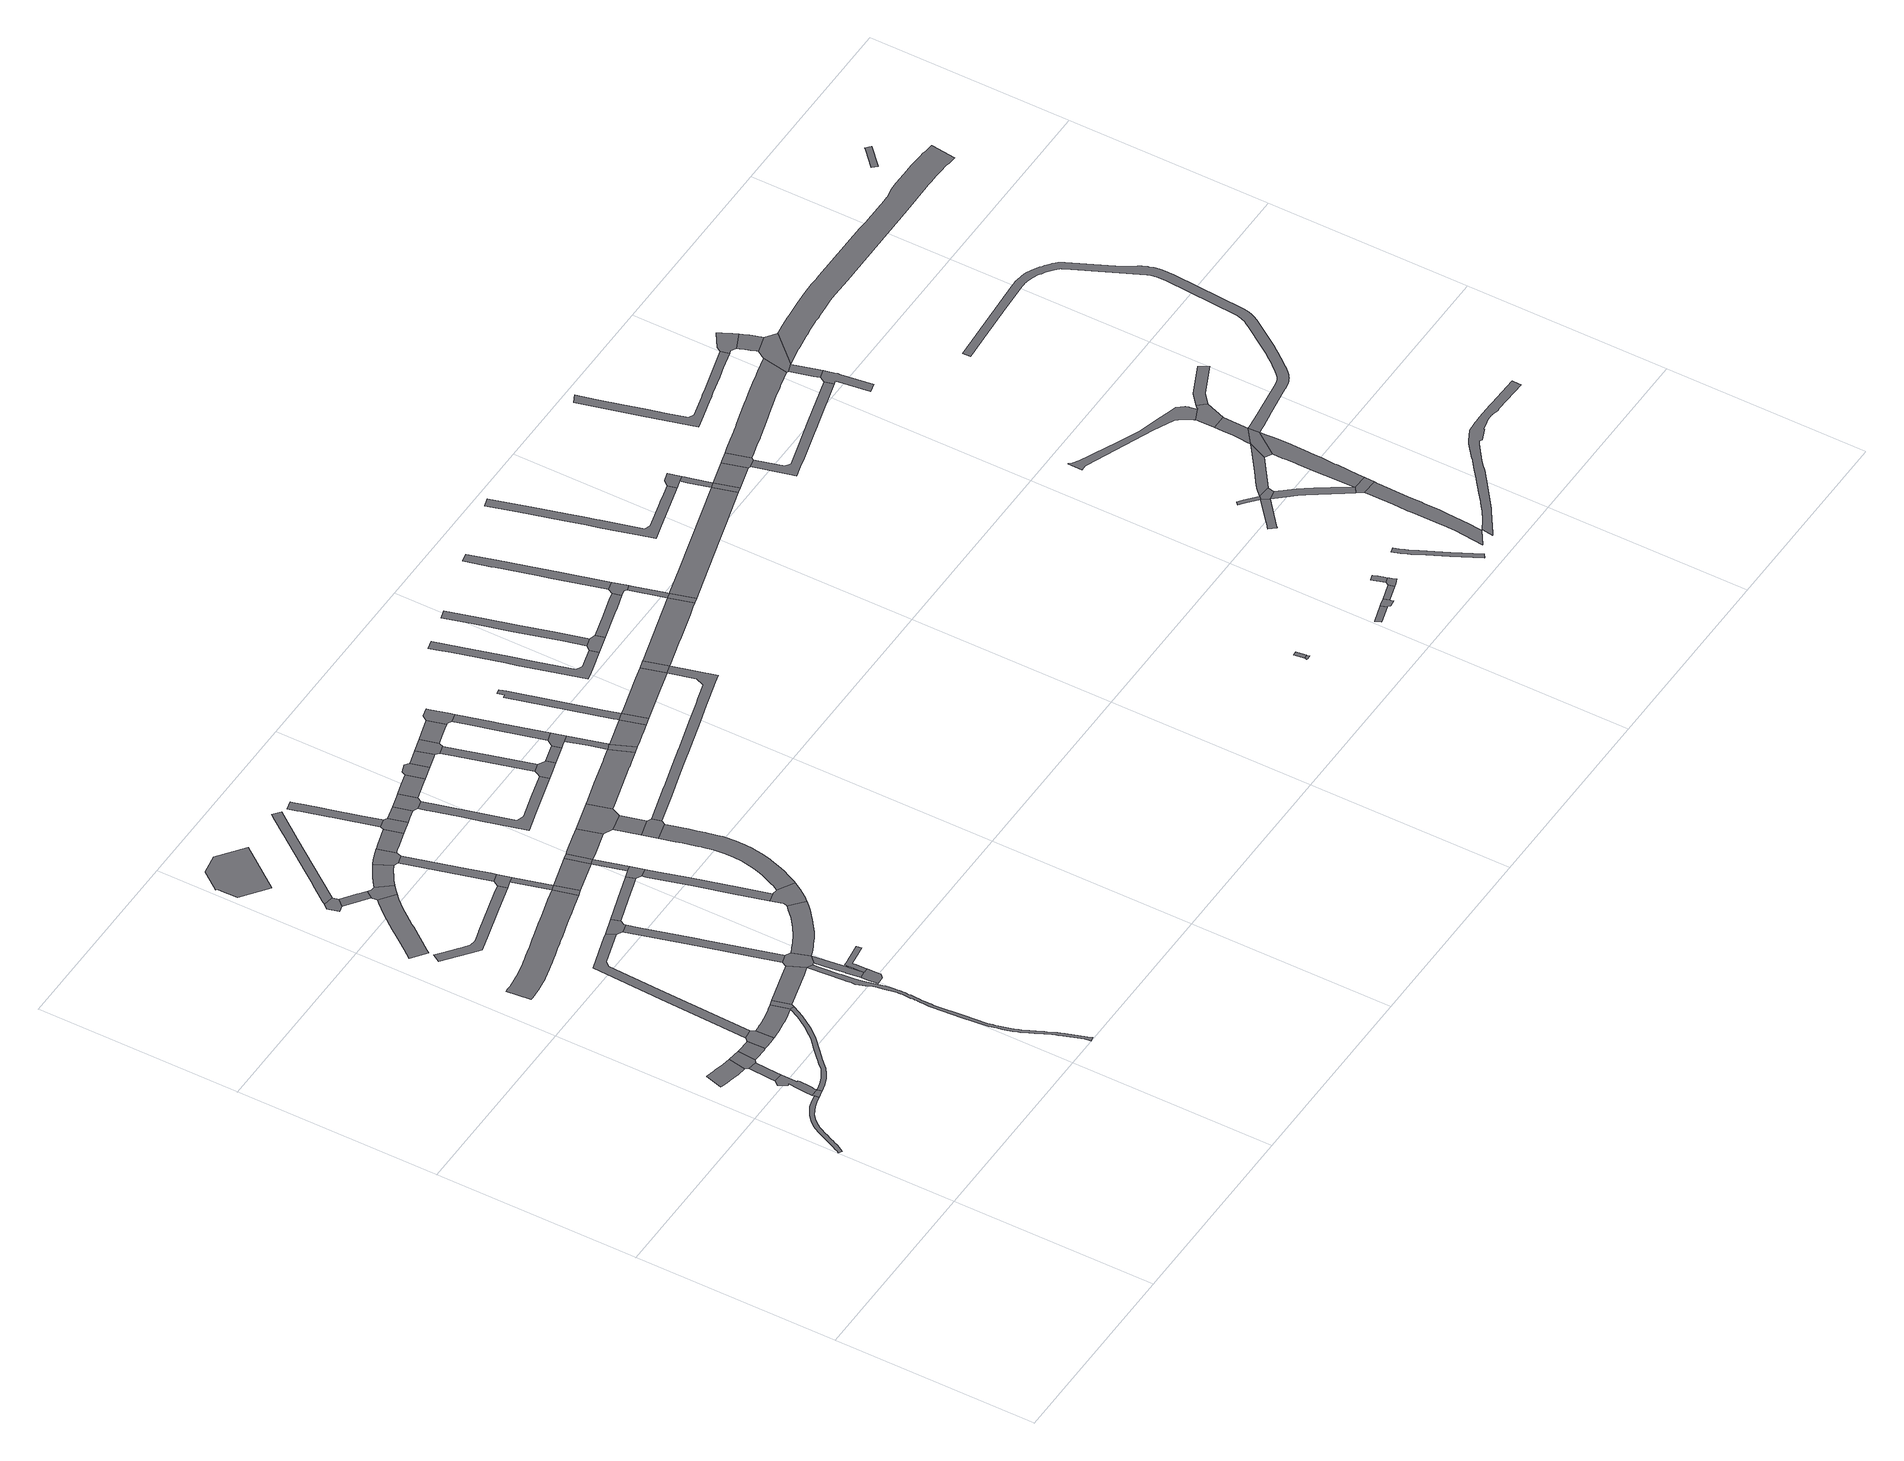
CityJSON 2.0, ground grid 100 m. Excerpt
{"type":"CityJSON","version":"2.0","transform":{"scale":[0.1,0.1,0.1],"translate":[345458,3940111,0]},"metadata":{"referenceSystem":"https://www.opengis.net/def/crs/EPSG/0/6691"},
"CityObjects":{
"road1":{"type":"Road","attributes":{"RoadStructureAttribute.sectionType":"1"},"geometry":[{"type":"MultiSurface","lod":"1","boundaries":[[[0,1,2,3,4,5,6,7,8,9,10,11,12,13,14,15,16,17,18,19,20,21,22,23,24,25,26,27,28,29,30,31,32,33,34,35,36,37,38]]]}]},
"road2":{"type":"Road","geometry":[{"type":"MultiSurface","lod":"1","boundaries":[[[39,19,18,40,41,42,43]]]}]},
"road3":{"type":"Road","geometry":[{"type":"MultiSurface","lod":"1","boundaries":[[[44,45,46,47,48,49,50,51,39,43,52,53,54,55,56,57,58,59,60,61,62,63]]]}]},
"road4":{"type":"Road","attributes":{"RoadStructureAttribute.sectionType":"1"},"geometry":[{"type":"MultiSurface","lod":"1","boundaries":[[[64,65,66,67,68,69,70,71,72,73,74,75]]]}]},
"road5":{"type":"Road","attributes":{"RoadStructureAttribute.sectionType":"1"},"geometry":[{"type":"MultiSurface","lod":"1","boundaries":[[[76,77,78,79,44,63]]]}]},
"road6":{"type":"Road","geometry":[{"type":"MultiSurface","lod":"1","boundaries":[[[74,78,77,80,81,82,75]]]}]},
"road7":{"type":"Road","attributes":{"RoadStructureAttribute.sectionType":"1"},"geometry":[{"type":"MultiSurface","lod":"1","boundaries":[[[83,84,85,86,81,80,87,88,89,90]]]}]},
"road8":{"type":"Road","geometry":[{"type":"MultiSurface","lod":"1","boundaries":[[[91,92,93,94,95,96,97,98,83,90]]]}]},
"road9":{"type":"Road","attributes":{"RoadStructureAttribute.sectionType":"1"},"geometry":[{"type":"MultiSurface","lod":"1","boundaries":[[[42,99,100,101,102,103,104,105,106,107,108,109,110,111,112,113,114,115,116,117,118,119,95,94,120,121,122,123,124,125,126,110,127,128,129,130,131,132,133,134,135,136,137,138,139,140,141,43]]]}]},
"road10":{"type":"Road","geometry":[{"type":"MultiSurface","lod":"1","boundaries":[[[111,110,109,142,143]]]}]},
"road11":{"type":"Road","attributes":{"RoadStructureAttribute.sectionType":"1"},"geometry":[{"type":"MultiSurface","lod":"1","boundaries":[[[96,144,145,146,147,148,149,150,151,152,153,154,155,97]]]}]},
"road12":{"type":"Road","attributes":{"RoadStructureAttribute.sectionType":"1"},"geometry":[{"type":"MultiSurface","lod":"1","boundaries":[[[156,157,158,159,160,161,162,163,164,165,166,167,168,169,170,171,172,173,174,175,176]]]}]},
"road13":{"type":"Road","attributes":{"RoadStructureAttribute.sectionType":"1"},"geometry":[{"type":"MultiSurface","lod":"1","boundaries":[[[177,178,179,180,181,182,183,184,185,186,187,188,189,190,191,192,193,194,195,196,197,198,199,200,201,202,203,204,205,206,207,208,209,210,211,212,213,214,215,216,217,218,219,220,221,222,223,224,225,226,227,228,229,230,231,232,233,234,235,236,237,238]]]}]},
"road14":{"type":"Road","geometry":[{"type":"MultiSurface","lod":"1","boundaries":[[[239,240,241,242,243,244]]]}]},
"road15":{"type":"Road","attributes":{"RoadStructureAttribute.sectionType":"1"},"geometry":[{"type":"MultiSurface","lod":"1","boundaries":[[[245,246,247,143,142,248,249,250]]]}]},
"road16":{"type":"Road","attributes":{"RoadStructureAttribute.sectionType":"1"},"geometry":[{"type":"MultiSurface","lod":"1","boundaries":[[[251,252,253,254,255,256,257,258,259,260,261,262,263,264,265,266,267]]]}]},
"road17":{"type":"Road","attributes":{"RoadStructureAttribute.sectionType":"1"},"geometry":[{"type":"MultiSurface","lod":"1","boundaries":[[[243,268,269,270,271,272,244]]]}]},
"road18":{"type":"Road","attributes":{"RoadStructureAttribute.sectionType":"1"},"geometry":[{"type":"MultiSurface","lod":"1","boundaries":[[[273,274,275,276,277,278,279,280,281,282,283,284,285,286,287,288,289,290,291,292,293,294,295,296,297,298,299,300,301,302,303,304,305,306,307,308,309,310,311,312,313,314,315,316,317,318,319,320,321,322,323,324,325,326,327,328,329,330,331,332,333,334,335,336,337,338,339,340,341,342,343,344,345,346,347,348,349,350,351,352,353,354,355,356,357,358,359,360,361,362,363,364,365,366,367,368,369,370,371,372,373,374,375,376,377,378,379,380,381,382,383,384,385,386,387,388,389,390,391,392,393,250]]]}]},
"road19":{"type":"Road","geometry":[{"type":"MultiSurface","lod":"1","boundaries":[[[394,395,396,397,398,399,400,401]]]}]},
"road20":{"type":"Road","geometry":[{"type":"MultiSurface","lod":"1","boundaries":[[[402,403,270,269,176,175,404,405]]]}]},
"road21":{"type":"Road","geometry":[{"type":"MultiSurface","lod":"1","boundaries":[[[406,407,408,409,410,411,412,413,414,415,416,417]]]}]},
"road22":{"type":"Road","geometry":[{"type":"MultiSurface","lod":"1","boundaries":[[[250,393,418,419,420,421,422,423,245]]]}]},
"road23":{"type":"Road","geometry":[{"type":"MultiSurface","lod":"1","boundaries":[[[424,425,426,150,149,427,428]]]}]},
"road24":{"type":"Road","attributes":{"RoadStructureAttribute.sectionType":"1"},"geometry":[{"type":"MultiSurface","lod":"1","boundaries":[[[427,429,430,431,432,423,422,433,434,435,428]]]}]},
"road25":{"type":"Road","attributes":{"RoadStructureAttribute.sectionType":"1"},"geometry":[{"type":"MultiSurface","lod":"1","boundaries":[[[436,437,420,419,438,439,440,414,413]]]}]},
"road26":{"type":"Road","attributes":{"RoadStructureAttribute.sectionType":"1"},"geometry":[{"type":"MultiSurface","lod":"1","boundaries":[[[441,442,443,444,445,446,447,448,449,450,451,452,453,402,405]]]}]},
"road27":{"type":"Road","attributes":{"RoadStructureAttribute.sectionType":"1"},"geometry":[{"type":"MultiSurface","lod":"1","boundaries":[[[454,455,456,457,458,459,460,461,462,463,464,465,466,413,412,411]]]}]},
"road28":{"type":"Road","attributes":{"RoadStructureAttribute.sectionType":"1"},"geometry":[{"type":"MultiSurface","lod":"1","boundaries":[[[467,468,469,470,471,472,473,240,239,474,475,476,477]]]}]},
"road29":{"type":"Road","geometry":[{"type":"MultiSurface","lod":"1","boundaries":[[[478,267,266,479,480,481]]]}]},
"road30":{"type":"Road","geometry":[{"type":"MultiSurface","lod":"1","boundaries":[[[482,483,484,447,446,485,486,487,488]]]}]},
"road31":{"type":"Road","geometry":[{"type":"MultiSurface","lod":"1","boundaries":[[[207,206,489,490]]]}]},
"road32":{"type":"Road","attributes":{"RoadStructureAttribute.sectionType":"1"},"geometry":[{"type":"MultiSurface","lod":"1","boundaries":[[[479,207,490,480]]]}]},
"road33":{"type":"Road","attributes":{"RoadStructureAttribute.sectionType":"1"},"geometry":[{"type":"MultiSurface","lod":"1","boundaries":[[[491,492,486,485,493,494,478,481]]]}]},
"road34":{"type":"Road","attributes":{"RoadStructureAttribute.sectionType":"1"},"geometry":[{"type":"MultiSurface","lod":"1","boundaries":[[[495,496,426,425,497,498,499]]]}]},
"road35":{"type":"Road","attributes":{"RoadStructureAttribute.sectionType":"1"},"geometry":[{"type":"MultiSurface","lod":"1","boundaries":[[[420,500,501,502,503,504,505,506,507,508,509,510,511,512,513,514,515,516,517,518,519,520,521,522,523,524,525,526,527,528,529,530,531,532,533,534,535,536,537,421]]]}]},
"road36":{"type":"Road","attributes":{"RoadStructureAttribute.sectionType":"1"},"geometry":[{"type":"MultiSurface","lod":"1","boundaries":[[[489,538,539,490]]]}]},
"road37":{"type":"Road","attributes":{"RoadStructureAttribute.sectionType":"1"},"geometry":[{"type":"MultiSurface","lod":"1","boundaries":[[[487,540,541,542,543,544,545,546,547,488]]]}]},
"road38":{"type":"Road","geometry":[{"type":"MultiSurface","lod":"1","boundaries":[[[548,549,550,495,499,551]]]}]},
"road39":{"type":"Road","attributes":{"RoadStructureAttribute.sectionType":"1"},"geometry":[{"type":"MultiSurface","lod":"1","boundaries":[[[552,553,554,555,556,557,558,559,548,551]]]}]},
"road40":{"type":"Road","attributes":{"RoadStructureAttribute.sectionType":"1"},"geometry":[{"type":"MultiSurface","lod":"1","boundaries":[[[549,560,538,550]]]}]},
"road41":{"type":"Road","geometry":[{"type":"MultiSurface","lod":"1","boundaries":[[[560,561,539,538]]]}]},
"road42":{"type":"Road","geometry":[{"type":"MultiSurface","lod":"1","boundaries":[[[562,563,519,518,564,565,566,567,568,569,556,555]]]}]},
"road43":{"type":"Road","geometry":[{"type":"MultiSurface","lod":"1","boundaries":[[[543,570,571,572,573,544]]]}]},
"road44":{"type":"Road","attributes":{"RoadStructureAttribute.sectionType":"1"},"geometry":[{"type":"MultiSurface","lod":"1","boundaries":[[[574,575,576,577,573,572,578,579,580,581,582,583,584]]]}]},
"road45":{"type":"Road","attributes":{"RoadStructureAttribute.sectionType":"1"},"geometry":[{"type":"MultiSurface","lod":"1","boundaries":[[[585,586,587,571,570]]]}]},
"road46":{"type":"Road","attributes":{"RoadStructureAttribute.sectionType":"1"},"geometry":[{"type":"MultiSurface","lod":"1","boundaries":[[[588,589,590,561,560,591,592]]]}]},
"road47":{"type":"Road","geometry":[{"type":"MultiSurface","lod":"1","boundaries":[[[593,594,587,586,595,596,597]]]}]},
"road48":{"type":"Road","attributes":{"RoadStructureAttribute.sectionType":"1"},"geometry":[{"type":"MultiSurface","lod":"1","boundaries":[[[598,599,600,601,602,603,604,605,606,607,608,609,610,611,612,613,614,615,616,617,618,569,568,619,620,621,622,623,624,625,626,627,628,629,630,631,632,633,634,635,636,637,638,639,640]]]}]},
"road49":{"type":"Road","geometry":[{"type":"MultiSurface","lod":"1","boundaries":[[[641,642,643,644,588,592,645]]]}]},
"road50":{"type":"Road","attributes":{"RoadStructureAttribute.sectionType":"1"},"geometry":[{"type":"MultiSurface","lod":"1","boundaries":[[[641,645,646,647]]]}]},
"road51":{"type":"Road","geometry":[{"type":"MultiSurface","lod":"1","boundaries":[[[646,598,640,648,649,650,647]]]}]},
"road52":{"type":"Road","attributes":{"RoadStructureAttribute.sectionType":"1"},"geometry":[{"type":"MultiSurface","lod":"1","boundaries":[[[651,652,653,654,593,597]]]}]},
"road53":{"type":"Road","attributes":{"RoadStructureAttribute.sectionType":"1"},"geometry":[{"type":"MultiSurface","lod":"1","boundaries":[[[655,656,657,658,659,660,661,662,663,664,665,666,667,668,669,670,596,595]]]}]},
"road54":{"type":"Road","geometry":[{"type":"MultiSurface","lod":"1","boundaries":[[[671,672,673,653,652,674]]]}]},
"road55":{"type":"Road","attributes":{"RoadStructureAttribute.sectionType":"1"},"geometry":[{"type":"MultiSurface","lod":"1","boundaries":[[[675,676,677,678,671,674]]]}]},
"road56":{"type":"Road","geometry":[{"type":"MultiSurface","lod":"1","boundaries":[[[663,679,680,681,682,683,684,685,664]]]}]},
"road57":{"type":"Road","attributes":{"RoadStructureAttribute.sectionType":"1"},"geometry":[{"type":"MultiSurface","lod":"1","boundaries":[[[686,687,688,689,684,683,690,691,692,693]]]}]},
"road58":{"type":"Road","geometry":[{"type":"MultiSurface","lod":"1","boundaries":[[[692,694,695,677,676,693]]]}]},
"road59":{"type":"Road","attributes":{"RoadStructureAttribute.sectionType":"1"},"geometry":[{"type":"MultiSurface","lod":"1","boundaries":[[[696,697,698,699,644,643,700,701,702,703,704,705]]]}]},
"road60":{"type":"Road","attributes":{"RoadStructureAttribute.sectionType":"1"},"geometry":[{"type":"MultiSurface","lod":"1","boundaries":[[[706,707,681,680]]]}]},
"road61":{"type":"Road","attributes":{"RoadStructureAttribute.sectionType":"1"},"geometry":[{"type":"MultiSurface","lod":"1","boundaries":[[[708,695,694,709,710,711,712]]]}]},
"road62":{"type":"Road","geometry":[{"type":"MultiSurface","lod":"1","boundaries":[[[713,714,715,716,707,706,717,718]]]}]},
"road63":{"type":"Road","attributes":{"RoadStructureAttribute.sectionType":"1"},"geometry":[{"type":"MultiSurface","lod":"1","boundaries":[[[713,718,719,705,720]]]}]},
"road64":{"type":"Road","geometry":[{"type":"MultiSurface","lod":"1","boundaries":[[[712,711,721,722,723,724,725,726,727,728,729,730]]]}]},
"road65":{"type":"Road","attributes":{"RoadStructureAttribute.sectionType":"1"},"geometry":[{"type":"MultiSurface","lod":"1","boundaries":[[[731,732,715,714,733,734,724,723]]]}]},
"road66":{"type":"Road","geometry":[{"type":"MultiSurface","lod":"1","boundaries":[[[705,704,735,736,720]]]}]},
"road67":{"type":"Road","attributes":{"RoadStructureAttribute.sectionType":"1"},"geometry":[{"type":"MultiSurface","lod":"1","boundaries":[[[735,737,738,739,740,741,742,736]]]}]},
"road68":{"type":"Road","attributes":{"RoadStructureAttribute.sectionType":"1"},"geometry":[{"type":"MultiSurface","lod":"1","boundaries":[[[743,744,745,746,747,748,749,750,751,752,753,649,648,754,755,756,757,758,759,760,761,762,763,764,765,766,767]]]}]},
"road69":{"type":"Road","geometry":[{"type":"MultiSurface","lod":"1","boundaries":[[[740,768,769,741]]]}]},
"road70":{"type":"Road","attributes":{"RoadStructureAttribute.sectionType":"1"},"geometry":[{"type":"MultiSurface","lod":"1","boundaries":[[[769,770,771,772,773,774,775,776,777,778,779,741]]]}]},
"road71":{"type":"Road","attributes":{"RoadStructureAttribute.sectionType":"1"},"geometry":[{"type":"MultiSurface","lod":"1","boundaries":[[[780,781,782,769,768,783,784,767]]]}]},
"road72":{"type":"Road","attributes":{"RoadStructureAttribute.sectionType":"1"},"geometry":[{"type":"MultiSurface","lod":"1","boundaries":[[[785,786,787,788,789,790,791,792,793,794,795,796,797,798,799,800,801,802,803]]]}]},
"road73":{"type":"Road","geometry":[{"type":"MultiSurface","lod":"1","boundaries":[[[804,780,767,766]]]}]},
"road74":{"type":"Road","geometry":[{"type":"MultiSurface","lod":"1","boundaries":[[[805,806,807,785,803,808]]]}]},
"road75":{"type":"Road","attributes":{"RoadStructureAttribute.sectionType":"1"},"geometry":[{"type":"MultiSurface","lod":"1","boundaries":[[[809,810,811,807,806,812,813,814,815,816]]]}]},
"road76":{"type":"Road","attributes":{"RoadStructureAttribute.sectionType":"1"},"geometry":[{"type":"MultiSurface","lod":"1","boundaries":[[[817,818,819,820,821,822,823,824,804,766]]]}]},
"road77":{"type":"Road","attributes":{"RoadStructureAttribute.sectionType":"1"},"geometry":[{"type":"MultiSurface","lod":"1","boundaries":[[[825,826,827,828,829,830,805,808]]]}]},
"road78":{"type":"Road","geometry":[{"type":"MultiSurface","lod":"1","boundaries":[[[831,832,833,834,835,836,828,827]]]}]},
"road79":{"type":"Road","geometry":[{"type":"MultiSurface","lod":"1","boundaries":[[[823,822,837,838]]]}]},
"road80":{"type":"Road","attributes":{"RoadStructureAttribute.sectionType":"1"},"geometry":[{"type":"MultiSurface","lod":"1","boundaries":[[[839,840,833,832,823,838]]]}]},
"road81":{"type":"Road","attributes":{"RoadStructureAttribute.sectionType":"1"},"geometry":[{"type":"MultiSurface","lod":"1","boundaries":[[[835,841,842,843,844,845,846,847,848,849,850,851,836]]]}]},
"road82":{"type":"Road","geometry":[{"type":"MultiSurface","lod":"1","boundaries":[[[852,853,854,855,856,857]]]}]},
"road83":{"type":"Road","attributes":{"RoadStructureAttribute.sectionType":"1"},"geometry":[{"type":"MultiSurface","lod":"1","boundaries":[[[858,859,860,861,852,857]]]}]},
"road84":{"type":"Road","attributes":{"RoadStructureAttribute.sectionType":"1"},"geometry":[{"type":"MultiSurface","lod":"1","boundaries":[[[862,863,864,865,866,867,868,869,870,871,838,837]]]}]},
"road85":{"type":"Road","attributes":{"RoadStructureAttribute.sectionType":"1"},"geometry":[{"type":"MultiSurface","lod":"1","boundaries":[[[872,873,874,875,876,877,878,879,880,881,882,883,884,885,886,887,888,889,890,891,892,893,894,895]]]}]},
"road86":{"type":"Road","attributes":{"RoadStructureAttribute.sectionType":"1"},"geometry":[{"type":"MultiSurface","lod":"1","boundaries":[[[896,897,898,899,900]]]}]},
"road87":{"type":"Road","geometry":[{"type":"MultiSurface","lod":"1","boundaries":[[[882,901,902,903,904,883]]]}]},
"road88":{"type":"Road","geometry":[{"type":"MultiSurface","lod":"1","boundaries":[[[905,906,869,868]]]}]},
"road89":{"type":"Road","geometry":[{"type":"MultiSurface","lod":"1","boundaries":[[[907,908,896,900,909,910,911,912,913,914]]]}]},
"road90":{"type":"Road","attributes":{"RoadStructureAttribute.sectionType":"1"},"geometry":[{"type":"MultiSurface","lod":"1","boundaries":[[[915,916,902,901,917,869,906]]]}]},
"road91":{"type":"Road","attributes":{"RoadStructureAttribute.sectionType":"1"},"geometry":[{"type":"MultiSurface","lod":"1","boundaries":[[[918,919,907,914]]]}]},
"road92":{"type":"Road","attributes":{"RoadStructureAttribute.sectionType":"1"},"geometry":[{"type":"MultiSurface","lod":"1","boundaries":[[[905,920,921,922,906]]]}]},
"road93":{"type":"Road","geometry":[{"type":"MultiSurface","lod":"1","boundaries":[[[923,924,925,926,927,928,919,918]]]}]},
"road94":{"type":"Road","attributes":{"RoadStructureAttribute.sectionType":"1"},"geometry":[{"type":"MultiSurface","lod":"1","boundaries":[[[929,930,931,932,928,927]]]}]},
"road95":{"type":"Road","geometry":[{"type":"MultiSurface","lod":"1","boundaries":[[[933,934,935,936,922,921,937,938,939]]]}]},
"road96":{"type":"Road","attributes":{"RoadStructureAttribute.sectionType":"1"},"geometry":[{"type":"MultiSurface","lod":"1","boundaries":[[[940,941,942,943,944,945,946,947,948,949,950,951,952,953,954,955,956,957,958,959,960,961]]]}]},
"road97":{"type":"Road","attributes":{"RoadStructureAttribute.sectionType":"1"},"geometry":[{"type":"MultiSurface","lod":"1","boundaries":[[[962,963,964,965,966,967,968,969]]]}]},
"road98":{"type":"Road","attributes":{"RoadStructureAttribute.sectionType":"1"},"geometry":[{"type":"MultiSurface","lod":"1","boundaries":[[[970,971,972,973,939,938,974,975,976,977,978,979,980,981,982]]]}]},
"road99":{"type":"Road","attributes":{"RoadStructureAttribute.sectionType":"1"},"geometry":[{"type":"MultiSurface","lod":"1","boundaries":[[[983,984,985,986,987,962,988]]]}]},
"road100":{"type":"Road","attributes":{"RoadStructureAttribute.sectionType":"1"},"geometry":[{"type":"MultiSurface","lod":"1","boundaries":[[[989,990,991,992,993,994,995,996,997,998,999,1000,1001,1002,1003,934,933,1004,1005,1006,1007,1008,1009,1010,1011,1012,1013,1014,1015,1016,1017,1018,1019,1020,1021]]]}]},
"road101":{"type":"Road","geometry":[{"type":"MultiSurface","lod":"1","boundaries":[[[1022,1023,1024,988,962,969]]]}]},
"road102":{"type":"Road","attributes":{"RoadStructureAttribute.sectionType":"1"},"geometry":[{"type":"MultiSurface","lod":"1","boundaries":[[[1025,1026,1027,1028,1029,1030,1031,1032,1033,1034,1035,1036,1037,1038,1039,1040,1041,1042,1043,1044,1045,1046,1047,1048]]]}]},
"road103":{"type":"Road","attributes":{"RoadStructureAttribute.sectionType":"1"},"geometry":[{"type":"MultiSurface","lod":"1","boundaries":[[[1049,1050,1051,1052,1053,1054,1055,1056,1057,1058,1059,1060,1061,1062,1063,1064,1065,1066,1067,1022,969,1068,1069,1070,1071,1072,1073,1074,1075]]]}]},
"road104":{"type":"Road","attributes":{"RoadStructureAttribute.sectionType":"1"},"geometry":[{"type":"MultiSurface","lod":"1","boundaries":[[[1076,1077,1078,1079,1080,1081,1082,1083,1084,1085,1086,1087,1088,1089,1090,1091,1092,1093,1094,1095,1096,1097,1098,1099,1100]]]}]},
"road105":{"type":"Road","attributes":{"RoadStructureAttribute.sectionType":"1"},"geometry":[{"type":"MultiSurface","lod":"1","boundaries":[[[1101,1102,1103,1104,1105,988,1024,1106,1107]]]}]},
"road106":{"type":"Road","geometry":[{"type":"MultiSurface","lod":"1","boundaries":[[[1075,1074,1108,1090,1089,1109]]]}]},
"road107":{"type":"Road","attributes":{"RoadStructureAttribute.sectionType":"1"},"geometry":[{"type":"MultiSurface","lod":"1","boundaries":[[[1110,1111,1112,1113,1114,1115,1116,1117,1118,1119,1120,1121,1122,1123,1124,1125,1126,1127,1128,1129,1130,1131,1132,1133,1134,1135,1136,1137,1138,1139,1140,1141,1142,1143,1144,1145]]]}]},
"road108":{"type":"Road","geometry":[{"type":"MultiSurface","lod":"1","boundaries":[[[981,1146,1147,1148,1149,1150,1151,1152,1153,982]]]}]},
"road109":{"type":"Road","attributes":{"RoadStructureAttribute.sectionType":"1"},"geometry":[{"type":"MultiSurface","lod":"1","boundaries":[[[1109,1154,1155,1156,1157,1158,1159,1160,1161,1162,1163,1164,1165,1166,1167,1168,1169,1170,1171,1172,1173,1174,1175,1075]]]}]},
"road110":{"type":"Road","attributes":{"RoadStructureAttribute.sectionType":"1"},"geometry":[{"type":"MultiSurface","lod":"1","boundaries":[[[1176,1153,1152,1177,1178,1179,1180]]]}]},
"road111":{"type":"Road","geometry":[{"type":"MultiSurface","lod":"1","boundaries":[[[1167,1181,1101,1107,1168]]]}]},
"road112":{"type":"Road","geometry":[{"type":"MultiSurface","lod":"1","boundaries":[[[1179,1182,1183,1184,1021,1020,1180]]]}]},
"road113":{"type":"Road","geometry":[{"type":"MultiSurface","lod":"1","boundaries":[[[1185,1186,1187,1188,1189,1190,1191,1038,1037,1192,1193,1194]]]}]},
"road114":{"type":"Road","attributes":{"RoadStructureAttribute.sectionType":"1"},"geometry":[{"type":"MultiSurface","lod":"1","boundaries":[[[1181,1195,1196,1197,1198,1199,1200,1101]]]}]},
"road115":{"type":"Road","attributes":{"RoadStructureAttribute.sectionType":"1"},"geometry":[{"type":"MultiSurface","lod":"1","boundaries":[[[1193,1201,1202,1203,1204,1184,1183,1205,1206,1207,1208,1209,1194]]]}]},
"road116":{"type":"Road","geometry":[{"type":"MultiSurface","lod":"1","boundaries":[[[1210,1211,1212,1213,1110,1145,1214,1215,1196,1195]]]}]},
"road117":{"type":"Road","attributes":{"RoadStructureAttribute.sectionType":"1"},"geometry":[{"type":"MultiSurface","lod":"1","boundaries":[[[1216,1217,1218,1219,1220,1221,1222,1223,1224,1225,1226,1227,1228,1229,1230,1231,1232,1233,1234,1235,1236,1237,1238,1239,1240,1241,1242,1243,1244,1245,1246,1247,1248,1249,1250,1251,1252,1253,1254,1255,1256,1257,1258,1259,1260,1261,1262,1263,1264,1265,1266,1267,1268,1269,1270,1271,1272,1273,1274,1275,1276,1277,1278,1279,1280,1281,1282,1283]]]}]},
"road118":{"type":"Road","attributes":{"RoadStructureAttribute.sectionType":"1"},"geometry":[{"type":"MultiSurface","lod":"1","boundaries":[[[1284,1285,1286,1287,1211,1210]]]}]},
"road119":{"type":"Road","attributes":{"RoadStructureAttribute.sectionType":"1"},"geometry":[{"type":"MultiSurface","lod":"1","boundaries":[[[1288,1289,1290,1291,1292,1293,1294,1295,1296,1297,1298,1299,1300,1301,1302,1303,1304,1305,1306,1307,1308,1309,1310,1311,1312,1313,1314,1315,1316,1317,1318,1319,1320,1321,1322,1323,1324,1325,1326,1327,1328,1329,1330,1331,1332,1333,1334,1335,1336,1337,1338,1339,1340,1341,1342,1343,1344,1345,1346,1347,1348,1349,1350,1351,1352,1353,1354,1355,1356,1357,1358,1359,1360,1361,1362,1363,1364,1365,1366,1367,1368,1369,1370,1371,1372,1373,1374,1375,1376,1377,1378,1379,1380,1381,1382,1383,1384,1385,1386,1387,1388,1389,1390,1391,1392,1393,1394,1395,1396,1397,1398,1399,1400,1401,1402,1403,1404,1405,1406,1407,1408,1409,1410,1411,1412,1413,1414,1415,1416,1417,1418,1419,1420,1421,1422,1423,1424,1425,1426,1427,1428,1429,1430,1431,1432,1433,1434,1435,1436,1437,1438,1439,1440,1441,1442,1443,1444,1445,1446,1447,1448,1449,1450,1451,1181,1167]]]}]},
"road120":{"type":"Road","attributes":{"RoadStructureAttribute.sectionType":"1"},"geometry":[{"type":"MultiSurface","lod":"1","boundaries":[[[1452,1453,1454,1455,1456,1457,1458,1459,1460,1461,1462,1463,1464,1465,1466,1467,1468,1469,1470,1471,1472,1473,1474,1475,1476,1477,1478,1479,1480,1481,1482,1483,1484,1485,1486,1487,1488,1489,1490,1491,1492,1493,1494,1495,1496,1497,1498,1499,1500,1501,1502,1503,1504,1505,1506,1507,1508,1509,1510,1511,1512,1513,1514,1515,1516,1517,1518,1519,1520,1521,1522,1523,1524,1525,1526,1527,1528,1529,1530,1182,1179]]]}]},
"road121":{"type":"Road","geometry":[{"type":"MultiSurface","lod":"1","boundaries":[[[1531,1532,1533,1534,1535]]]}]}
},
"vertices":[
[28,584,0],[32,591,0],[34,594,0],[45,615,0],[52,632,0],[54,636,0],[63,657,0],[73,677,0],[82,696,0],[90,714,0],[95,724,0],[99,732,0],[108,746,0],[127,769,0],[145,785,0],[155,792,0],[198,815,0],[225,823,0],[258,829,0],[254,850,0],[220,844,0],[186,834,0],[144,809,0],[132,800,0],[113,783,0],[93,759,0],[92,758,0],[82,742,0],[72,723,0],[63,704,0],[55,685,0],[45,665,0],[37,647,0],[36,644,0],[27,624,0],[16,604,0],[11,593,0],[5,583,0],[21,572,0],
[254,861,0],[259,829,0],[273,833,0],[298,839,0],[293,861,0],
[249,1044,0],[230,1021,0],[252,981,0],[263,987,0],[261,961,0],[259,959,0],[254,885,0],[254,873,0],[293,862,0],[293,880,0],[294,886,0],[296,892,0],[296,903,0],[299,953,0],[296,961,0],[292,961,0],[292,971,0],[292,987,0],[292,1005,0],[294,1041,0],
[220,1289,0],[173,1300,0],[165,1302,0],[126,1312,0],[121,1313,0],[96,1227,0],[102,1225,0],[132,1217,0],[152,1212,0],[203,1201,0],[243,1195,0],[260,1283,0],
[295,1071,0],[300,1173,0],[256,1180,0],[250,1073,0],
[316,1186,0],[324,1276,0],[300,1278,0],
[395,1272,0],[385,1272,0],[381,1272,0],[341,1274,0],[335,1184,0],[379,1182,0],[386,1182,0],[398,1183,0],
[415,1183,0],[461,1184,0],[473,1185,0],[474,1185,0],[472,1275,0],[457,1295,0],[412,1289,0],[403,1281,0],
[335,848,0],[372,863,0],[401,880,0],[426,896,0],[467,939,0],[505,975,0],[570,1035,0],[609,1084,0],[616,1093,0],[654,1151,0],[683,1208,0],[664,1218,0],[641,1304,0],[623,1300,0],[602,1293,0],[572,1287,0],[551,1283,0],[530,1281,0],[508,1278,0],[507,1278,0],[487,1275,0],[494,1185,0],[519,1189,0],[541,1191,0],[564,1194,0],[589,1198,0],[625,1206,0],[655,1215,0],[637,1163,0],[600,1106,0],[579,1081,0],[554,1049,0],[523,1021,0],[514,1011,0],[492,991,0],[485,985,0],[457,958,0],[454,955,0],[436,937,0],[413,912,0],[390,899,0],[363,882,0],[330,869,0],
[691,1225,0],[668,1312,0],
[475,1709,0],[478,1767,0],[489,2023,0],[508,2047,0],[576,2068,0],[675,2098,0],[656,2139,0],[637,2134,0],[446,2075,0],[432,1763,0],[431,1725,0],[418,1441,0],
[319,3077,0],[294,3050,0],[275,3028,0],[271,3022,0],[248,2994,0],[244,2989,0],[207,2941,0],[171,2893,0],[127,2834,0],[91,2787,0],[163,2733,0],[175,2749,0],[267,2871,0],[279,2886,0],[314,2933,0],[318,2937,0],[340,2965,0],[362,2991,0],[383,3014,0],[404,3035,0],[332,3090,0],
[150,2205,0],[169,2206,0],[187,2207,0],[205,2209,0],[207,2209,0],[223,2211,0],[239,2213,0],[254,2216,0],[257,2216,0],[270,2218,0],[285,2221,0],[299,2224,0],[313,2227,0],[326,2231,0],[340,2234,0],[342,2234,0],[356,2238,0],[375,2243,0],[394,2248,0],[431,2258,0],[468,2269,0],[504,2279,0],[515,2282,0],[541,2289,0],[591,2303,0],[641,2317,0],[664,2323,0],[691,2330,0],[741,2344,0],[801,2361,0],[770,2476,0],[709,2460,0],[659,2446,0],[609,2432,0],[559,2418,0],[509,2405,0],[484,2398,0],[472,2395,0],[436,2384,0],[418,2379,0],[399,2374,0],[362,2364,0],[344,2359,0],[341,2358,0],[325,2354,0],[311,2350,0],[299,2347,0],[286,2344,0],[279,2343,0],[274,2341,0],[261,2339,0],[248,2336,0],[235,2334,0],[221,2332,0],[208,2330,0],[193,2328,0],[177,2327,0],[176,2327,0],[161,2326,0],[146,2325,0],[130,2324,0],[142,2205,0],
[242,3265,0],[190,3272,0],[172,3249,0],[187,3194,0],[218,3201,0],[248,3235,0],
[883,1370,0],[870,1366,0],[826,1354,0],[876,1274,0],[894,1279,0],[921,1287,0],
[624,2678,0],[388,2615,0],[385,2615,0],[330,2600,0],[298,2602,0],[269,2625,0],[252,2638,0],[227,2658,0],[184,2691,0],[163,2708,0],[140,2669,0],[285,2555,0],[298,2545,0],[371,2564,0],[533,2608,0],[684,2648,0],[672,2691,0],
[289,3149,0],[329,3120,0],[355,3156,0],[319,3183,0],[318,3184,0],
[929,1189,0],[934,1119,0],[936,1093,0],[938,1075,0],[939,1054,0],[944,1038,0],[954,1011,0],[964,991,0],[969,969,0],[976,930,0],[987,883,0],[987,880,0],[988,872,0],[988,863,0],[988,855,0],[989,846,0],[989,837,0],[988,826,0],[988,815,0],[987,804,0],[987,793,0],[987,784,0],[987,775,0],[986,766,0],[986,765,0],[986,757,0],[986,742,0],[986,727,0],[985,711,0],[985,695,0],[997,552,0],[1007,441,0],[1010,427,0],[1013,415,0],[1016,402,0],[1019,390,0],[1024,367,0],[1030,345,0],[1037,322,0],[1045,299,0],[1048,291,0],[1054,277,0],[1064,256,0],[1074,235,0],[1084,215,0],[1091,198,0],[1099,182,0],[1106,165,0],[1113,149,0],[1115,142,0],[1118,135,0],[1119,131,0],[1121,127,0],[1123,120,0],[1154,31,0],[1159,2,0],[1179,6,0],[1176,15,0],[1138,123,0],[1138,125,0],[1135,133,0],[1132,140,0],[1130,147,0],[1127,154,0],[1122,166,0],[1109,195,0],[1105,204,0],[1105,205,0],[1097,221,0],[1089,239,0],[1088,242,0],[1077,263,0],[1067,283,0],[1059,305,0],[1051,326,0],[1045,349,0],[1039,371,0],[1033,393,0],[1030,406,0],[1027,418,0],[1026,422,0],[1024,430,0],[1022,443,0],[1012,552,0],[1000,696,0],[1000,711,0],[1001,726,0],[1001,742,0],[1001,757,0],[1001,762,0],[1001,766,0],[1002,775,0],[1002,784,0],[1002,793,0],[1002,804,0],[1003,815,0],[1003,826,0],[1004,836,0],[1004,846,0],[1003,855,0],[1003,864,0],[1003,873,0],[1002,881,0],[1001,889,0],[1001,893,0],[999,922,0],[997,931,0],[995,938,0],[994,942,0],[992,950,0],[985,979,0],[974,1021,0],[967,1057,0],[964,1079,0],[961,1115,0],[960,1122,0],[959,1138,0],[959,1141,0],[951,1226,0],[950,1247,0],[948,1272,0],
[35,3716,0],[35,3694,0],[35,3616,0],[163,3520,0],[326,3736,0],[199,3832,0],[100,3817,0],[28,3721,0],
[392,3144,0],[371,3144,0],[426,3055,0],[448,3074,0],
[1032,976,0],[1045,988,0],[1049,993,0],[1049,995,0],[1048,1015,0],[1047,1058,0],[1022,1057,0],[1022,1058,0],[987,1054,0],[988,1037,0],[988,1016,0],[992,972,0],
[952,1275,0],[960,1275,0],[991,1307,0],[963,1392,0],[938,1405,0],[895,1393,0],
[745,2101,0],[758,2123,0],[744,2166,0],[704,2081,0],[748,2093,0],
[784,1794,0],[803,1726,0],[854,1539,0],[882,1437,0],[844,1745,0],[829,1797,0],[765,2029,0],
[1013,1133,0],[1013,1140,0],[971,1187,0],[979,1129,0],[979,1126,0],
[471,3091,0],[474,3093,0],[496,3108,0],[521,3124,0],[547,3138,0],[550,3140,0],[511,3221,0],[505,3218,0],[487,3208,0],[486,3207,0],[475,3201,0],[446,3183,0],[418,3164,0],
[1046,1085,0],[1046,1115,0],[1044,1132,0],[1096,1139,0],[1146,1146,0],[1143,1171,0],[1091,1164,0],[1066,1161,0],[1041,1157,0],[1018,1154,0],[1018,1142,0],[1021,1114,0],[1021,1085,0],
[542,3738,0],[477,3652,0],[471,3643,0],[324,3449,0],[283,3395,0],[258,3361,0],[205,3292,0],[370,3435,0],[479,3580,0],[588,3725,0],[552,3752,0],
[688,2718,0],[720,2658,0],[749,2666,0],[731,2730,0],
[581,3250,0],[558,3242,0],[536,3233,0],[574,3131,0],[617,3144,0],[625,3170,0],[601,3257,0],
[830,2369,0],[799,2484,0],
[724,2757,0],[697,2854,0],[651,2850,0],[685,2727,0],
[1003,2246,0],[916,2219,0],[887,2163,0],[981,2192,0],[1016,2203,0],
[995,1308,0],[1003,1311,0],[1012,1315,0],[1028,1321,0],[1043,1328,0],[1059,1336,0],[1076,1344,0],[1092,1353,0],[1109,1362,0],[1125,1372,0],[1141,1383,0],[1157,1395,0],[1172,1406,0],[1187,1418,0],[1208,1435,0],[1230,1455,0],[1251,1475,0],[1270,1494,0],[1271,1495,0],[1204,1555,0],[1187,1538,0],[1169,1520,0],[1150,1503,0],[1132,1489,0],[1118,1478,0],[1103,1467,0],[1089,1457,0],[1076,1448,0],[1063,1440,0],[1049,1432,0],[1034,1424,0],[1019,1417,0],[1006,1410,0],[992,1404,0],[978,1398,0],[975,1397,0],[970,1395,0],[964,1392,0],
[995,2414,0],[964,2530,0],
[632,3172,0],[652,3179,0],[655,3180,0],[745,3204,0],[721,3291,0],[716,3290,0],[626,3265,0],[603,3257,0],
[1085,2198,0],[1067,2264,0],[1039,2257,0],[1042,2187,0],
[1048,2164,0],[1103,1964,0],[1150,1792,0],[1193,1635,0],[1237,1647,0],[1198,1787,0],[1138,2008,0],[1101,2142,0],
[1024,2422,0],
[992,2538,0],
[1210,1575,0],[1208,1561,0],[1288,1515,0],[1306,1536,0],[1322,1559,0],[1336,1582,0],[1346,1598,0],[1267,1642,0],
[811,3223,0],[787,3310,0],[772,3322,0],[728,3310,0],
[628,3671,0],[633,3653,0],[667,3532,0],[670,3518,0],[742,3427,0],[709,3547,0],[694,3600,0],[676,3665,0],[665,3704,0],[660,3725,0],[616,3713,0],
[838,3230,0],[884,3243,0],[860,3330,0],
[1148,2580,0],[1098,2567,0],[1014,2544,0],[1063,2432,0],[1180,2464,0],
[939,3352,0],[923,3347,0],[907,3231,0],[950,3242,0],[963,3265,0],
[1280,2244,0],[1300,2170,0],[1308,2140,0],[1317,2103,0],[1326,2073,0],[1327,2068,0],[1328,2064,0],[1331,2051,0],[1341,2004,0],[1347,1947,0],[1346,1905,0],[1344,1867,0],[1335,1820,0],[1327,1785,0],[1323,1774,0],[1313,1745,0],[1309,1732,0],[1299,1710,0],[1289,1687,0],[1280,1667,0],[1269,1647,0],[1349,1604,0],[1360,1627,0],[1371,1650,0],[1382,1674,0],[1392,1699,0],[1398,1715,0],[1414,1761,0],[1414,1764,0],[1423,1802,0],[1433,1856,0],[1433,1864,0],[1436,1902,0],[1437,1951,0],[1431,2013,0],[1430,2018,0],[1416,2084,0],[1414,2091,0],[1404,2127,0],[1395,2163,0],[1383,2208,0],[1377,2230,0],[1367,2267,0],
[1314,2462,0],[1327,2490,0],[1335,2507,0],[1303,2623,0],[1226,2444,0],
[1259,2320,0],[1346,2343,0],
[1380,2288,0],[1369,2332,0],[1354,2339,0],
[1043,3287,0],[1082,3298,0],[1058,3385,0],[1000,3369,0],
[917,3192,0],[918,3189,0],[958,3041,0],[982,2950,0],[1018,2816,0],[1036,2750,0],[1092,2765,0],[1127,2775,0],[1358,2838,0],[1347,2882,0],[1219,2847,0],[1098,2813,0],[1063,2825,0],[1056,2848,0],[1021,2978,0],[971,3165,0],
[1128,3404,0],[1110,3420,0],[1067,3404,0],[1152,3318,0],
[1214,3335,0],[1232,3340,0],[1207,3426,0],[1133,3405,0],
[1406,2851,0],[1453,2864,0],[1441,2908,0],[1438,2909,0],[1406,2927,0],[1363,2914,0],[1355,2897,0],
[1256,3298,0],[1269,3251,0],[1297,3151,0],[1307,3117,0],[1350,3129,0],[1318,3245,0],[1293,3335,0],[1250,3322,0],
[1301,3359,0],[1277,3445,0],
[1577,2698,0],[1567,2695,0],[1433,2659,0],[1324,2628,0],[1356,2513,0],[1595,2579,0],[1597,2579,0],[1623,2586,0],[1684,2603,0],[1642,2715,0],
[1548,2890,0],[1536,2934,0],
[1310,3455,0],[1342,3370,0],[1389,3383,0],[1417,3391,0],[1394,3478,0],
[1621,2913,0],[1603,2978,0],[1558,2965,0],[1540,2940,0],[1565,2895,0],[1587,2901,0],
[1618,2798,0],[1670,2729,0],
[1418,3391,0],[1425,3393,0],[1445,3381,0],[1488,3393,0],[1485,3403,0],[1483,3412,0],[1473,3446,0],[1460,3496,0],[1454,3516,0],[1410,3504,0],
[1464,3312,0],[1498,3185,0],[1540,3205,0],[1535,3224,0],
[1719,2613,0],[1671,2724,0],
[1754,2622,0],[1786,2631,0],[1816,2639,0],[1856,2650,0],[1824,2766,0],[1820,2765,0],
[2213,2609,0],[2195,2566,0],[2107,2541,0],[2077,2532,0],[1970,2502,0],[1812,2457,0],[1801,2454,0],[1689,2422,0],[1615,2402,0],[1582,2392,0],[1562,2387,0],[1489,2319,0],[1535,2332,0],[1591,2348,0],[1676,2372,0],[1748,2392,0],[1815,2411,0],[1839,2418,0],[1991,2461,0],[2093,2490,0],[2137,2503,0],[2235,2530,0],[2278,2542,0],[2221,2750,0],[2178,2738,0],
[1895,2661,0],[1862,2776,0],
[1842,2851,0],[1726,3276,0],[1722,3291,0],[1717,3308,0],[1693,3302,0],[1699,3280,0],[1702,3269,0],[1687,3265,0],[1817,2790,0],[1822,2773,0],
[2146,2854,0],[2079,2836,0],[1890,2784,0],[1910,2665,0],[2066,2708,0],
[2126,3098,0],[2041,3075,0],[2025,3071,0],[1997,3085,0],[1947,3266,0],[1915,3383,0],[1874,3532,0],[1825,3711,0],[1825,3712,0],[1782,3701,0],[1792,3666,0],[1810,3600,0],[1875,3364,0],[1887,3319,0],[1925,3180,0],[1972,3010,0],[2013,3021,0],[2036,3027,0],[2138,3055,0],
[2189,2866,0],
[2217,3123,0],[2189,3133,0],[2146,3120,0],[2229,3079,0],
[2009,3617,0],[2059,3436,0],[2117,3224,0],[2148,3283,0],[2102,3448,0],[2063,3589,0],[2015,3762,0],[1972,3749,0],
[2222,2750,0],[2362,2789,0],[2381,2794,0],[2537,2837,0],[2584,2850,0],[2610,2857,0],[2578,2973,0],[2190,2866,0],
[2378,3120,0],[2413,3129,0],[2489,3150,0],[2478,3193,0],[2447,3185,0],[2340,3156,0],
[2518,3157,0],[2530,3148,0],[2558,3156,0],[2555,3168,0],[2538,3230,0],[2494,3220,0],
[2639,2865,0],[2607,2981,0],
[2602,2999,0],[2564,3137,0],
[2529,3263,0],[2475,3459,0],[2453,3538,0],[2400,3729,0],[2365,3859,0],[2321,3849,0],[2355,3725,0],[2357,3717,0],[2409,3528,0],[2426,3466,0],[2492,3228,0],
[3666,422,0],[3661,413,0],[3665,411,0],[3667,410,0],[3687,413,0],[3685,425,0],
[3685,428,0],[3678,478,0],[3658,476,0],[3665,426,0],
[2735,2892,0],[2853,2924,0],[2892,2935,0],[3026,2972,0],[3118,2997,0],[3169,3011,0],[3294,3046,0],[3262,3161,0],[2755,3022,0],[2611,2982,0],
[2664,3943,0],[2704,3799,0],[2756,3610,0],[2786,3504,0],[2799,3457,0],[2817,3390,0],[2850,3272,0],[2868,3205,0],[2931,3221,0],[3170,3284,0],[3184,3288,0],[3173,3331,0],[3105,3313,0],[3087,3309,0],[3046,3298,0],[2923,3266,0],[2895,3278,0],[2868,3375,0],[2842,3471,0],[2840,3475,0],[2823,3539,0],[2800,3621,0],[2759,3767,0],[2707,3955,0],
[4110,310,0],[4015,281,0],[4027,254,0],[4116,280,0],[4119,281,0],
[3226,3299,0],[3255,3306,0],[3238,3370,0],[3195,3357,0],
[3323,3054,0],[3291,3169,0],
[4153,322,0],[4127,315,0],[4123,280,0],[4126,279,0],[4131,271,0],[4164,276,0],[4163,281,0],[4162,294,0],
[3269,3254,0],[3259,3293,0],[3235,3264,0],
[4245,318,0],[4237,347,0],
[3354,3062,0],[3447,3088,0],[3415,3204,0],
[4260,322,0],[4289,334,0],[4285,343,0],[4277,366,0],[4275,371,0],[4247,362,0],
[4269,390,0],[4262,414,0],[4254,437,0],[4225,428,0],
[3508,3105,0],[3476,3220,0],[3439,3210,0],[3426,3207,0],[3457,3084,0],[3458,3084,0],[3501,3095,0],
[4549,220,0],[4487,343,0],[4481,356,0],[4474,370,0],[4468,383,0],[4462,397,0],[4457,409,0],[4453,422,0],[4449,435,0],[4444,448,0],[4421,440,0],[4425,427,0],[4429,414,0],[4434,401,0],[4439,388,0],[4445,373,0],[4452,359,0],[4458,345,0],[4465,332,0],[4527,209,0],[4594,74,0],[4614,90,0],
[4410,1089,0],[4409,1088,0],[4310,1004,0],[4297,993,0],[4269,969,0],[4295,939,0],[4308,950,0],[4434,1057,0],
[3829,3013,0],[3671,2971,0],[3564,2942,0],[3538,2958,0],[3500,2924,0],[3512,2882,0],[3567,2897,0],[3606,2907,0],[3777,2953,0],[3819,2964,0],[3845,2971,0],[4083,3035,0],[4072,3078,0],
[4370,1150,0],[4345,1172,0],[4332,1157,0],[4357,1135,0],[4410,1090,0],[4424,1103,0],
[4022,3367,0],[3989,3360,0],[3957,3352,0],[3924,3344,0],[3857,3327,0],[3790,3308,0],[3787,3307,0],[3763,3300,0],[3724,3289,0],[3658,3271,0],[3638,3265,0],[3614,3258,0],[3607,3256,0],[3555,3242,0],[3504,3228,0],[3536,3112,0],[3587,3127,0],[3633,3139,0],[3639,3141,0],[3642,3142,0],[3690,3155,0],[3730,3166,0],[3757,3174,0],[3782,3181,0],[3823,3193,0],[3888,3211,0],[3919,3219,0],[3940,3224,0],[3953,3228,0],[3984,3235,0],[4016,3243,0],[4041,3248,0],[4063,3377,0],
[4481,1066,0],[4482,1070,0],[4490,1099,0],
[3409,3941,0],[3488,3648,0],[3545,3435,0],[3555,3399,0],[3621,3416,0],[3623,3417,0],[3726,3444,0],[3738,3447,0],[3767,3455,0],[3866,3481,0],[3900,3490,0],[3923,3496,0],[4015,3520,0],[4004,3559,0],[3773,3498,0],[3732,3487,0],[3718,3483,0],[3609,3455,0],[3583,3468,0],[3558,3562,0],[3533,3655,0],[3505,3760,0],[3475,3869,0],[3451,3960,0],
[4665,807,0],[4653,827,0],[4641,847,0],[4629,867,0],[4616,887,0],[4603,907,0],[4590,927,0],[4580,941,0],[4578,944,0],[4577,946,0],[4567,961,0],[4556,976,0],[4550,985,0],[4546,990,0],[4535,1004,0],[4534,1006,0],[4522,1020,0],[4509,1034,0],[4496,1049,0],[4481,1004,0],[4492,990,0],[4513,966,0],[4535,939,0],[4565,894,0],[4629,797,0],[4656,758,0],[4683,777,0],
[4737,194,0],[4740,240,0],[4745,318,0],[4746,333,0],[4747,346,0],[4749,394,0],[4751,474,0],[4751,488,0],[4751,508,0],[4751,515,0],[4751,557,0],[4754,702,0],[4754,704,0],[4755,723,0],[4678,726,0],[4677,581,0],[4676,515,0],[4676,509,0],[4676,488,0],[4675,367,0],[4676,311,0],[4675,283,0],[4675,272,0],[4659,123,0],[4735,174,0],
[4684,1303,0],[4650,1278,0],[4545,1201,0],[4496,1166,0],[4463,1141,0],[4564,1153,0],[4643,1211,0],
[4666,744,0],[4757,774,0],
[4749,1611,0],[4748,1616,0],[4744,1644,0],[4744,1651,0],[4738,1665,0],[4712,1695,0],[4700,1699,0],[4589,1731,0],[4517,1751,0],[4504,1756,0],[4396,1801,0],[4288,1852,0],[4269,1861,0],[4218,1884,0],[4184,1906,0],[4178,1916,0],[4174,1915,0],[4173,1844,0],[4199,1846,0],[4203,1845,0],[4206,1845,0],[4207,1844,0],[4208,1844,0],[4307,1804,0],[4540,1709,0],[4641,1661,0],[4646,1656,0],[4653,1647,0],[4660,1638,0],[4665,1631,0],[4674,1618,0],[4678,1610,0],[4683,1599,0],[4687,1589,0],[4688,1588,0],[4689,1585,0],
[4102,3040,0],[4123,2876,0],[4167,2887,0],[4147,3045,0],[4146,3055,0],[4144,3063,0],[4130,3117,0],[4087,3106,0],
[4759,811,0],[4763,914,0],[4763,922,0],[4763,925,0],[4766,999,0],[4767,1031,0],[4769,1088,0],[4770,1122,0],[4770,1129,0],[4770,1168,0],[4769,1218,0],[4768,1252,0],[4766,1274,0],[4765,1306,0],[4679,1190,0],[4679,1138,0],[4679,1122,0],[4680,1072,0],[4680,1057,0],[4680,1032,0],[4681,984,0],[4682,870,0],
[4079,3135,0],[4130,3120,0],[4124,3142,0],[4092,3259,0],[4050,3244,0],
[4761,1361,0],
[4227,3404,0],[4177,3441,0],[4089,3418,0],
[4136,3551,0],[4126,3572,0],[4116,3593,0],[4105,3613,0],[4094,3632,0],[4093,3633,0],[4018,3583,0],[4028,3524,0],[4056,3510,0],[4138,3548,0],
[4765,1488,0],[4693,1488,0],[4692,1442,0],[4692,1397,0],[4689,1355,0],[4685,1321,0],
[4062,3496,0],[4070,3474,0],[4078,3451,0],[4087,3426,0],[4172,3454,0],[4167,3469,0],[4164,3480,0],[4155,3505,0],[4145,3530,0],
[4802,1589,0],[4769,1627,0],[4758,1618,0],[4755,1608,0],[4692,1578,0],[4693,1568,0],
[4752,130,0],[4771,142,0],[4790,154,0],[4809,167,0],[4828,180,0],[4848,193,0],[4868,206,0],[4872,209,0],[4887,219,0],[4931,252,0],[4974,285,0],[5006,311,0],[5017,320,0],[5060,353,0],[5069,361,0],[5077,369,0],[5104,394,0],[5188,457,0],[5199,464,0],[5204,467,0],[5206,466,0],[5217,460,0],[5271,480,0],[5278,482,0],[5278,483,0],[5277,487,0],[5310,493,0],[5336,501,0],[5338,502,0],[5354,502,0],[5356,502,0],[5360,502,0],[5363,502,0],[5372,501,0],[5373,501,0],[5405,494,0],[5423,495,0],[5595,489,0],[5597,534,0],[5434,539,0],[5424,540,0],[5423,540,0],[5415,539,0],[5333,540,0],[5330,540,0],[5301,540,0],[5294,540,0],[5238,535,0],[5181,504,0],[5179,503,0],[5167,496,0],[5098,440,0],[5098,439,0],[5042,394,0],[4998,359,0],[4978,343,0],[4969,336,0],[4930,306,0],[4908,287,0],[4885,269,0],[4878,264,0],[4862,252,0],[4838,234,0],[4826,226,0],[4807,213,0],[4787,200,0],[4742,175,0],[4733,117,0],
[4851,1632,0],[5006,1701,0],[4980,1745,0],[4823,1674,0],
[4789,1310,0],[4809,1313,0],[4860,1321,0],[4897,1327,0],[5032,1346,0],[5048,1349,0],[5051,1349,0],[5070,1352,0],[5074,1353,0],[5079,1354,0],[5083,1355,0],[5088,1356,0],[5090,1357,0],[5093,1358,0],[5096,1359,0],[5099,1360,0],[5104,1362,0],[5108,1364,0],[5113,1367,0],[5118,1369,0],[5125,1375,0],[5133,1381,0],[5140,1387,0],[5147,1394,0],[5158,1405,0],[5169,1417,0],[5179,1429,0],[5189,1442,0],[5207,1463,0],[5224,1485,0],[5240,1507,0],[5257,1529,0],[5345,1657,0],[5355,1673,0],[5366,1691,0],[5375,1713,0],[5383,1736,0],[5387,1761,0],[5414,2123,0],[5414,2183,0],[5413,2196,0],[5408,2221,0],[5399,2242,0],[5399,2246,0],[5397,2251,0],[5394,2257,0],[5389,2269,0],[5388,2271,0],[5387,2274,0],[5386,2276,0],[5385,2278,0],[5380,2285,0],[5375,2291,0],[5370,2298,0],[5365,2304,0],[5359,2313,0],[5354,2322,0],[5348,2332,0],[5343,2341,0],[5239,2567,0],[5236,2573,0],[5233,2577,0],[5229,2584,0],[5224,2591,0],[5217,2599,0],[5210,2604,0],[5205,2609,0],[5201,2612,0],[5193,2618,0],[5185,2624,0],[5177,2631,0],[5169,2637,0],[5158,2644,0],[5148,2651,0],[5136,2657,0],[5125,2663,0],[5116,2668,0],[5106,2673,0],[5095,2677,0],[5083,2681,0],[5072,2683,0],[5061,2685,0],[5051,2687,0],[5041,2688,0],[5031,2688,0],[5021,2689,0],[5012,2688,0],[5002,2688,0],[4530,2657,0],[4532,2617,0],[4693,2627,0],[4835,2637,0],[5003,2648,0],[5012,2648,0],[5021,2649,0],[5029,2648,0],[5038,2648,0],[5047,2647,0],[5055,2646,0],[5064,2644,0],[5072,2642,0],[5081,2639,0],[5090,2636,0],[5098,2632,0],[5107,2628,0],[5117,2622,0],[5127,2616,0],[5136,2610,0],[5146,2604,0],[5153,2598,0],[5161,2593,0],[5168,2587,0],[5175,2581,0],[5180,2577,0],[5185,2574,0],[5189,2570,0],[5193,2566,0],[5196,2562,0],[5198,2558,0],[5201,2553,0],[5203,2549,0],[5353,2222,0],[5360,2206,0],[5362,2197,0],[5364,2189,0],[5364,2181,0],[5364,2136,0],[5365,2135,0],[5337,1766,0],[5334,1748,0],[5328,1731,0],[5322,1714,0],[5313,1700,0],[5303,1684,0],[5230,1578,0],[5201,1537,0],[5184,1515,0],[5168,1494,0],[5151,1474,0],[5141,1462,0],[5131,1450,0],[5122,1440,0],[5112,1430,0],[5109,1428,0],[5105,1424,0],[5099,1418,0],[5095,1414,0],[5091,1412,0],[5089,1411,0],[5087,1409,0],[5084,1408,0],[5081,1407,0],[5080,1406,0],[5078,1406,0],[5076,1405,0],[5074,1405,0],[5071,1404,0],[5068,1403,0],[5064,1402,0],[5061,1402,0],[5042,1398,0],[4890,1377,0],[4872,1374,0],[4827,1368,0],
[4098,3260,0],[4126,3266,0],[4155,3272,0],[4177,3276,0],[4200,3279,0],[4223,3282,0],[4246,3286,0],[4271,3289,0],[4295,3293,0],[4319,3296,0],[4341,3299,0],[4359,3301,0],[4377,3302,0],[4397,3303,0],[4418,3305,0],[4443,3307,0],[4467,3310,0],[4489,3312,0],[4509,3314,0],[4536,3314,0],[4565,3315,0],[4595,3314,0],[4626,3314,0],[4660,3314,0],[5167,3315,0],[5332,3317,0],[5351,3317,0],[5355,3317,0],[5371,3317,0],[5393,3317,0],[5413,3317,0],[5433,3316,0],[5448,3315,0],[5463,3314,0],[5478,3314,0],[5492,3312,0],[5502,3311,0],[5514,3309,0],[5550,3304,0],[5567,3430,0],[5555,3431,0],[5522,3434,0],[5517,3435,0],[5504,3437,0],[5487,3438,0],[5471,3439,0],[5454,3440,0],[5438,3441,0],[5416,3442,0],[5394,3442,0],[5372,3442,0],[5351,3442,0],[5288,3442,0],[5258,3441,0],[5242,3440,0],[5209,3433,0],[5192,3431,0],[5191,3431,0],[5167,3430,0],[5032,3430,0],[5016,3431,0],[4967,3435,0],[4626,3434,0],[4596,3434,0],[4565,3435,0],[4534,3435,0],[4503,3433,0],[4478,3432,0],[4454,3429,0],[4431,3427,0],[4408,3425,0],[4388,3423,0],[4378,3422,0],[4369,3422,0],[4349,3420,0],[4329,3418,0],[4303,3415,0],[4278,3412,0],[4253,3408,0],
[5406,3670,0],[5396,3660,0],[5316,3584,0],[5337,3562,0],[5427,3649,0]
]}
